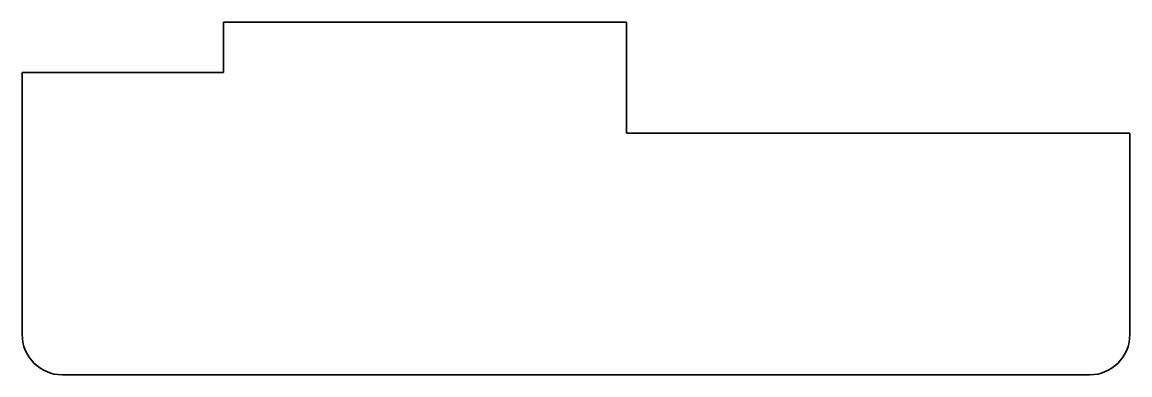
# Model space of a CAD drawing. Header units: millimetres. Extents: x 0 to 55, y 0 to 17.5.
import ezdxf

# ---------------------------------------------------------------- set-up
doc = ezdxf.new("R2010")
doc.units = ezdxf.units.MM
doc.layers.add('SIMUMAK Visible (ISO)', color=7, linetype='Continuous', lineweight=35)

# ---------------------------------------------------------------- blocks, each defined once
blk = doc.blocks.new('SIL-027-CLTV-01_Sheet_13_SIL-027-CLTV-01')
at = {"layer": 'SIMUMAK Visible (ISO)'}
for p, q in [((-17.5, 6.25), (-17.5, 8.75)), ((-17.5, 8.75), (2.5, 8.75)), ((2.5, 8.75), (2.5, 3.25)), ((-27.5, -6.75), (-27.5, 6.25)), ((-27.5, 6.25), (-17.5, 6.25)), ((2.5, 3.25), (27.5, 3.25)), ((27.5, 3.25), (27.5, -6.75)), ((25.5, -8.75), (-25.5, -8.75))]:
    blk.add_line(p, q, dxfattribs=at)
at = {"layer": 'SIMUMAK Visible (ISO)', "extrusion": (0, 0, -1)}
for centre, start, end in [((25.5, -6.75), 270, 360), ((-25.5, -6.75), 180, 270)]:
    blk.add_arc(centre, 2, start, end, dxfattribs=at)

msp = doc.modelspace()

# ---------------------------------------------------------------- block references
msp.add_blockref('SIL-027-CLTV-01_Sheet_13_SIL-027-CLTV-01', (27.5, 8.75))

doc.saveas('drawing.dxf')
